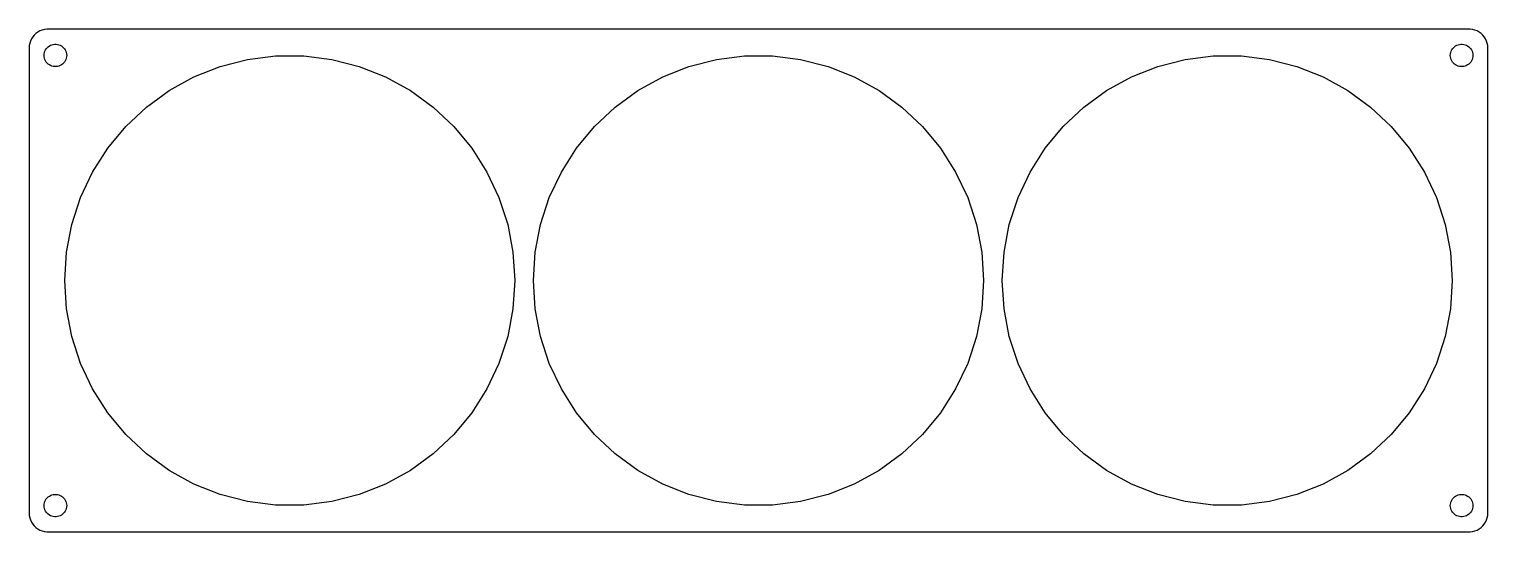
# Model space of a CAD drawing. Header units: metres. Extents: x -194 to 194, y -67 to 67.
import ezdxf

# ---------------------------------------------------------------- set-up
doc = ezdxf.new("R2010")
doc.units = ezdxf.units.M

msp = doc.modelspace()

# ---------------------------------------------------------------- linework, layer by layer
for p, q in [((-192.179, 66.2216), (-192.687, 65.8526)), ((-191.629, 66.5241), (-192.179, 66.2216)), ((-191.045, 66.7553), (-191.629, 66.5241)), ((-190.437, 66.9114), (-191.045, 66.7553)), ((-189.814, 66.9901), (-190.437, 66.9114)), ((189.814, 66.9901), (-189.814, 66.9901)), ((190.437, 66.9114), (189.814, 66.9901)), ((191.045, 66.7553), (190.437, 66.9114)), ((191.629, 66.5241), (191.045, 66.7553)), ((192.179, 66.2216), (191.629, 66.5241)), ((192.687, 65.8526), (192.179, 66.2216)), ((-194.461, 62.6267), (-194.5, 62)), ((-194.343, 63.2434), (-194.461, 62.6267)), ((-194.149, 63.8406), (-194.343, 63.2434)), ((-193.882, 64.4088), (-194.149, 63.8406)), ((-193.545, 64.9389), (-193.882, 64.4088)), ((-193.145, 65.4227), (-193.545, 64.9389)), ((-192.687, 65.8526), (-193.145, 65.4227)), ((-189.687, 62.0536), (-189.412, 62.3115)), ((-189.412, 62.3115), (-189.107, 62.533)), ((-189.107, 62.533), (-188.777, 62.7145)), ((-188.777, 62.7145), (-188.427, 62.8532)), ((-188.427, 62.8532), (-188.062, 62.9469)), ((-188.062, 62.9469), (-187.688, 62.9941)), ((-187.688, 62.9941), (-187.312, 62.9941)), ((-187.312, 62.9941), (-186.938, 62.9469)), ((-186.938, 62.9469), (-186.573, 62.8532)), ((-186.573, 62.8532), (-186.223, 62.7145)), ((-186.223, 62.7145), (-185.893, 62.533)), ((-185.893, 62.533), (-185.588, 62.3115)), ((-185.588, 62.3115), (-185.313, 62.0536)), ((185.313, 62.0536), (185.588, 62.3115)), ((185.588, 62.3115), (185.893, 62.533)), ((185.893, 62.533), (186.223, 62.7145)), ((186.223, 62.7145), (186.573, 62.8532)), ((186.573, 62.8532), (186.938, 62.9469)), ((186.938, 62.9469), (187.312, 62.9941)), ((187.312, 62.9941), (187.688, 62.9941)), ((187.688, 62.9941), (188.062, 62.9469)), ((188.062, 62.9469), (188.427, 62.8532)), ((188.427, 62.8532), (188.777, 62.7145)), ((188.777, 62.7145), (189.107, 62.533)), ((189.107, 62.533), (189.412, 62.3115)), ((189.412, 62.3115), (189.687, 62.0536)), ((193.145, 65.4227), (192.687, 65.8526)), ((193.545, 64.9389), (193.145, 65.4227)), ((193.882, 64.4088), (193.545, 64.9389)), ((194.149, 63.8406), (193.882, 64.4088)), ((194.343, 63.2434), (194.149, 63.8406)), ((194.461, 62.6267), (194.343, 63.2434)), ((194.5, 62), (194.461, 62.6267)), ((-194.5, 62), (-194.5, -62)), ((-190.5, 60), (-190.476, 60.376)), ((-190.476, 59.624), (-190.5, 60)), ((-190.476, 60.376), (-190.406, 60.7461)), ((-190.406, 59.2539), (-190.476, 59.624)), ((-190.406, 60.7461), (-190.289, 61.1044)), ((-190.289, 58.8956), (-190.406, 59.2539)), ((-190.289, 61.1044), (-190.129, 61.4453)), ((-190.129, 58.5547), (-190.289, 58.8956)), ((-190.129, 61.4453), (-189.927, 61.7634)), ((-189.927, 58.2366), (-190.129, 58.5547)), ((-189.927, 61.7634), (-189.687, 62.0536)), ((-185.313, 62.0536), (-185.073, 61.7634)), ((-185.073, 61.7634), (-184.871, 61.4453)), ((-184.871, 58.5547), (-185.073, 58.2366)), ((-184.871, 61.4453), (-184.711, 61.1044)), ((-184.711, 58.8956), (-184.871, 58.5547)), ((-184.711, 61.1044), (-184.594, 60.7461)), ((-184.594, 59.2539), (-184.711, 58.8956)), ((-184.594, 60.7461), (-184.524, 60.376)), ((-184.524, 59.624), (-184.594, 59.2539)), ((-184.524, 60.376), (-184.5, 60)), ((-184.5, 60), (-184.524, 59.624)), ((-143.541, 57.0634), (-136.243, 58.9372)), ((-136.243, 58.9372), (-128.767, 59.8816)), ((-128.767, 59.8816), (-121.233, 59.8816)), ((-121.233, 59.8816), (-113.757, 58.9372)), ((-113.757, 58.9372), (-106.459, 57.0634)), ((-18.541, 57.0634), (-11.2429, 58.9372)), ((-11.2429, 58.9372), (-3.7674, 59.8816)), ((-3.7674, 59.8816), (3.7674, 59.8816)), ((3.7674, 59.8816), (11.2429, 58.9372)), ((11.2429, 58.9372), (18.541, 57.0634)), ((106.459, 57.0634), (113.757, 58.9372)), ((113.757, 58.9372), (121.233, 59.8816)), ((121.233, 59.8816), (128.767, 59.8816)), ((128.767, 59.8816), (136.243, 58.9372)), ((136.243, 58.9372), (143.541, 57.0634)), ((184.5, 60), (184.524, 60.376)), ((184.524, 59.624), (184.5, 60)), ((184.524, 60.376), (184.594, 60.7461)), ((184.594, 59.2539), (184.524, 59.624)), ((184.594, 60.7461), (184.711, 61.1044)), ((184.711, 58.8956), (184.594, 59.2539)), ((184.711, 61.1044), (184.871, 61.4453)), ((184.871, 58.5547), (184.711, 58.8956)), ((184.871, 61.4453), (185.073, 61.7634)), ((185.073, 58.2366), (184.871, 58.5547)), ((185.073, 61.7634), (185.313, 62.0536)), ((189.687, 62.0536), (189.927, 61.7634)), ((189.927, 61.7634), (190.129, 61.4453)), ((190.129, 58.5547), (189.927, 58.2366)), ((190.129, 61.4453), (190.289, 61.1044)), ((190.289, 58.8956), (190.129, 58.5547)), ((190.289, 61.1044), (190.406, 60.7461)), ((190.406, 59.2539), (190.289, 58.8956)), ((190.406, 60.7461), (190.476, 60.376)), ((190.476, 59.624), (190.406, 59.2539)), ((190.476, 60.376), (190.5, 60)), ((190.5, 60), (190.476, 59.624)), ((194.5, -62), (194.5, 62)), ((-189.687, 57.9464), (-189.927, 58.2366)), ((-189.412, 57.6885), (-189.687, 57.9464)), ((-189.107, 57.467), (-189.412, 57.6885)), ((-188.777, 57.2855), (-189.107, 57.467)), ((-188.427, 57.1468), (-188.777, 57.2855)), ((-188.062, 57.0531), (-188.427, 57.1468)), ((-187.688, 57.0059), (-188.062, 57.0531)), ((-187.312, 57.0059), (-187.688, 57.0059)), ((-186.938, 57.0531), (-187.312, 57.0059)), ((-186.573, 57.1468), (-186.938, 57.0531)), ((-186.223, 57.2855), (-186.573, 57.1468)), ((-185.893, 57.467), (-186.223, 57.2855)), ((-185.588, 57.6885), (-185.893, 57.467)), ((-185.313, 57.9464), (-185.588, 57.6885)), ((-185.073, 58.2366), (-185.313, 57.9464)), ((-150.547, 54.2896), (-143.541, 57.0634)), ((-106.459, 57.0634), (-99.4532, 54.2896)), ((-25.5468, 54.2896), (-18.541, 57.0634)), ((18.541, 57.0634), (25.5468, 54.2896)), ((99.4532, 54.2896), (106.459, 57.0634)), ((143.541, 57.0634), (150.547, 54.2896)), ((185.313, 57.9464), (185.073, 58.2366)), ((185.588, 57.6885), (185.313, 57.9464)), ((185.893, 57.467), (185.588, 57.6885)), ((186.223, 57.2855), (185.893, 57.467)), ((186.573, 57.1468), (186.223, 57.2855)), ((186.938, 57.0531), (186.573, 57.1468)), ((187.312, 57.0059), (186.938, 57.0531)), ((187.688, 57.0059), (187.312, 57.0059)), ((188.062, 57.0531), (187.688, 57.0059)), ((188.427, 57.1468), (188.062, 57.0531)), ((188.777, 57.2855), (188.427, 57.1468)), ((189.107, 57.467), (188.777, 57.2855)), ((189.412, 57.6885), (189.107, 57.467)), ((189.687, 57.9464), (189.412, 57.6885)), ((189.927, 58.2366), (189.687, 57.9464)), ((-163.245, 46.2308), (-157.15, 50.6597)), ((-157.15, 50.6597), (-150.547, 54.2896)), ((-99.4532, 54.2896), (-92.8504, 50.6597)), ((-92.8504, 50.6597), (-86.7546, 46.2308)), ((-38.2454, 46.2308), (-32.1496, 50.6597)), ((-32.1496, 50.6597), (-25.5468, 54.2896)), ((25.5468, 54.2896), (32.1496, 50.6597)), ((32.1496, 50.6597), (38.2454, 46.2308)), ((86.7546, 46.2308), (92.8504, 50.6597)), ((92.8504, 50.6597), (99.4532, 54.2896)), ((150.547, 54.2896), (157.15, 50.6597)), ((157.15, 50.6597), (163.245, 46.2308)), ((-168.738, 41.0728), (-163.245, 46.2308)), ((-86.7546, 46.2308), (-81.2619, 41.0728)), ((-43.7381, 41.0728), (-38.2454, 46.2308)), ((38.2454, 46.2308), (43.7381, 41.0728)), ((81.2619, 41.0728), (86.7546, 46.2308)), ((163.245, 46.2308), (168.738, 41.0728)), ((-173.541, 35.2671), (-168.738, 41.0728)), ((-81.2619, 41.0728), (-76.459, 35.2671)), ((-48.541, 35.2671), (-43.7381, 41.0728)), ((43.7381, 41.0728), (48.541, 35.2671)), ((76.459, 35.2671), (81.2619, 41.0728)), ((168.738, 41.0728), (173.541, 35.2671)), ((-177.578, 28.9052), (-173.541, 35.2671)), ((-76.459, 35.2671), (-72.4216, 28.9052)), ((-52.5784, 28.9052), (-48.541, 35.2671)), ((48.541, 35.2671), (52.5784, 28.9052)), ((72.4216, 28.9052), (76.459, 35.2671)), ((173.541, 35.2671), (177.578, 28.9052)), ((-180.787, 22.0875), (-177.578, 28.9052)), ((-72.4216, 28.9052), (-69.2134, 22.0875)), ((-55.7866, 22.0875), (-52.5784, 28.9052)), ((52.5784, 28.9052), (55.7866, 22.0875)), ((69.2134, 22.0875), (72.4216, 28.9052)), ((177.578, 28.9052), (180.787, 22.0875)), ((-183.115, 14.9214), (-180.787, 22.0875)), ((-69.2134, 22.0875), (-66.885, 14.9214)), ((-58.115, 14.9214), (-55.7866, 22.0875)), ((55.7866, 22.0875), (58.115, 14.9214)), ((66.885, 14.9214), (69.2134, 22.0875)), ((180.787, 22.0875), (183.115, 14.9214)), ((-184.527, 7.52), (-183.115, 14.9214)), ((-66.885, 14.9214), (-65.4731, 7.52)), ((-59.5269, 7.52), (-58.115, 14.9214)), ((58.115, 14.9214), (59.5269, 7.52)), ((65.4731, 7.52), (66.885, 14.9214)), ((183.115, 14.9214), (184.527, 7.52)), ((-185, 0), (-184.527, 7.52)), ((-65.4731, 7.52), (-65, 0)), ((-60, 0), (-59.5269, 7.52)), ((59.5269, 7.52), (60, 0)), ((65, 0), (65.4731, 7.52)), ((184.527, 7.52), (185, 0)), ((-184.527, -7.52), (-185, 0)), ((-65, 0), (-65.4731, -7.52)), ((-59.5269, -7.52), (-60, 0)), ((60, 0), (59.5269, -7.52)), ((65.4731, -7.52), (65, 0)), ((185, 0), (184.527, -7.52)), ((-183.115, -14.9214), (-184.527, -7.52)), ((-65.4731, -7.52), (-66.885, -14.9214)), ((-58.115, -14.9214), (-59.5269, -7.52)), ((59.5269, -7.52), (58.115, -14.9214)), ((66.885, -14.9214), (65.4731, -7.52)), ((184.527, -7.52), (183.115, -14.9214)), ((-180.787, -22.0875), (-183.115, -14.9214)), ((-66.885, -14.9214), (-69.2134, -22.0875)), ((-55.7866, -22.0875), (-58.115, -14.9214)), ((58.115, -14.9214), (55.7866, -22.0875)), ((69.2134, -22.0875), (66.885, -14.9214)), ((183.115, -14.9214), (180.787, -22.0875)), ((-177.578, -28.9052), (-180.787, -22.0875)), ((-69.2134, -22.0875), (-72.4216, -28.9052)), ((-52.5784, -28.9052), (-55.7866, -22.0875)), ((55.7866, -22.0875), (52.5784, -28.9052)), ((72.4216, -28.9052), (69.2134, -22.0875)), ((180.787, -22.0875), (177.578, -28.9052)), ((-173.541, -35.2671), (-177.578, -28.9052)), ((-72.4216, -28.9052), (-76.459, -35.2671)), ((-48.541, -35.2671), (-52.5784, -28.9052)), ((52.5784, -28.9052), (48.541, -35.2671)), ((76.459, -35.2671), (72.4216, -28.9052)), ((177.578, -28.9052), (173.541, -35.2671)), ((-168.738, -41.0728), (-173.541, -35.2671)), ((-76.459, -35.2671), (-81.2619, -41.0728)), ((-43.7381, -41.0728), (-48.541, -35.2671)), ((48.541, -35.2671), (43.7381, -41.0728)), ((81.2619, -41.0728), (76.459, -35.2671)), ((173.541, -35.2671), (168.738, -41.0728)), ((-163.245, -46.2308), (-168.738, -41.0728)), ((-81.2619, -41.0728), (-86.7546, -46.2308)), ((-38.2454, -46.2308), (-43.7381, -41.0728)), ((43.7381, -41.0728), (38.2454, -46.2308)), ((86.7546, -46.2308), (81.2619, -41.0728)), ((168.738, -41.0728), (163.245, -46.2308)), ((-157.15, -50.6597), (-163.245, -46.2308)), ((-86.7546, -46.2308), (-92.8504, -50.6597)), ((-32.1496, -50.6597), (-38.2454, -46.2308)), ((38.2454, -46.2308), (32.1496, -50.6597)), ((92.8504, -50.6597), (86.7546, -46.2308)), ((163.245, -46.2308), (157.15, -50.6597)), ((-150.547, -54.2896), (-157.15, -50.6597)), ((-143.541, -57.0634), (-150.547, -54.2896)), ((-99.4532, -54.2896), (-106.459, -57.0634)), ((-92.8504, -50.6597), (-99.4532, -54.2896)), ((-25.5468, -54.2896), (-32.1496, -50.6597)), ((-18.541, -57.0634), (-25.5468, -54.2896)), ((25.5468, -54.2896), (18.541, -57.0634)), ((32.1496, -50.6597), (25.5468, -54.2896)), ((99.4532, -54.2896), (92.8504, -50.6597)), ((106.459, -57.0634), (99.4532, -54.2896)), ((150.547, -54.2896), (143.541, -57.0634)), ((157.15, -50.6597), (150.547, -54.2896)), ((-190.129, -58.5547), (-189.927, -58.2366)), ((-189.927, -58.2366), (-189.687, -57.9464)), ((-189.687, -57.9464), (-189.412, -57.6885)), ((-189.412, -57.6885), (-189.107, -57.467)), ((-189.107, -57.467), (-188.777, -57.2855)), ((-188.777, -57.2855), (-188.427, -57.1468)), ((-188.427, -57.1468), (-188.062, -57.0531)), ((-188.062, -57.0531), (-187.688, -57.0059)), ((-187.688, -57.0059), (-187.312, -57.0059)), ((-187.312, -57.0059), (-186.938, -57.0531)), ((-186.938, -57.0531), (-186.573, -57.1468)), ((-186.573, -57.1468), (-186.223, -57.2855)), ((-186.223, -57.2855), (-185.893, -57.467)), ((-185.893, -57.467), (-185.588, -57.6885)), ((-185.588, -57.6885), (-185.313, -57.9464)), ((-185.313, -57.9464), (-185.073, -58.2366)), ((-185.073, -58.2366), (-184.871, -58.5547)), ((-136.243, -58.9372), (-143.541, -57.0634)), ((-106.459, -57.0634), (-113.757, -58.9372)), ((-11.2429, -58.9372), (-18.541, -57.0634)), ((18.541, -57.0634), (11.2429, -58.9372)), ((113.757, -58.9372), (106.459, -57.0634)), ((143.541, -57.0634), (136.243, -58.9372)), ((184.871, -58.5547), (185.073, -58.2366)), ((185.073, -58.2366), (185.313, -57.9464)), ((185.313, -57.9464), (185.588, -57.6885)), ((185.588, -57.6885), (185.893, -57.467)), ((185.893, -57.467), (186.223, -57.2855)), ((186.223, -57.2855), (186.573, -57.1468)), ((186.573, -57.1468), (186.938, -57.0531)), ((186.938, -57.0531), (187.312, -57.0059)), ((187.312, -57.0059), (187.688, -57.0059)), ((187.688, -57.0059), (188.062, -57.0531)), ((188.062, -57.0531), (188.427, -57.1468)), ((188.427, -57.1468), (188.777, -57.2855)), ((188.777, -57.2855), (189.107, -57.467)), ((189.107, -57.467), (189.412, -57.6885)), ((189.412, -57.6885), (189.687, -57.9464)), ((189.687, -57.9464), (189.927, -58.2366)), ((189.927, -58.2366), (190.129, -58.5547)), ((-194.5, -62), (-194.461, -62.6267)), ((-190.5, -60), (-190.476, -59.624)), ((-190.476, -60.376), (-190.5, -60)), ((-190.476, -59.624), (-190.406, -59.2539)), ((-190.406, -60.7461), (-190.476, -60.376)), ((-190.406, -59.2539), (-190.289, -58.8956)), ((-190.289, -61.1044), (-190.406, -60.7461)), ((-190.289, -58.8956), (-190.129, -58.5547)), ((-190.129, -61.4453), (-190.289, -61.1044)), ((-189.927, -61.7634), (-190.129, -61.4453)), ((-189.687, -62.0536), (-189.927, -61.7634)), ((-189.412, -62.3115), (-189.687, -62.0536)), ((-185.313, -62.0536), (-185.588, -62.3115)), ((-185.073, -61.7634), (-185.313, -62.0536)), ((-184.871, -61.4453), (-185.073, -61.7634)), ((-184.871, -58.5547), (-184.711, -58.8956)), ((-184.711, -61.1044), (-184.871, -61.4453)), ((-184.711, -58.8956), (-184.594, -59.2539)), ((-184.594, -60.7461), (-184.711, -61.1044)), ((-184.594, -59.2539), (-184.524, -59.624)), ((-184.524, -60.376), (-184.594, -60.7461)), ((-184.524, -59.624), (-184.5, -60)), ((-184.5, -60), (-184.524, -60.376)), ((-128.767, -59.8816), (-136.243, -58.9372)), ((-121.233, -59.8816), (-128.767, -59.8816)), ((-113.757, -58.9372), (-121.233, -59.8816)), ((-3.7674, -59.8816), (-11.2429, -58.9372)), ((3.7674, -59.8816), (-3.7674, -59.8816)), ((11.2429, -58.9372), (3.7674, -59.8816)), ((121.233, -59.8816), (113.757, -58.9372)), ((128.767, -59.8816), (121.233, -59.8816)), ((136.243, -58.9372), (128.767, -59.8816)), ((184.5, -60), (184.524, -59.624)), ((184.524, -60.376), (184.5, -60)), ((184.524, -59.624), (184.594, -59.2539)), ((184.594, -60.7461), (184.524, -60.376)), ((184.594, -59.2539), (184.711, -58.8956)), ((184.711, -61.1044), (184.594, -60.7461)), ((184.711, -58.8956), (184.871, -58.5547)), ((184.871, -61.4453), (184.711, -61.1044)), ((185.073, -61.7634), (184.871, -61.4453)), ((185.313, -62.0536), (185.073, -61.7634)), ((185.588, -62.3115), (185.313, -62.0536)), ((189.687, -62.0536), (189.412, -62.3115)), ((189.927, -61.7634), (189.687, -62.0536)), ((190.129, -61.4453), (189.927, -61.7634)), ((190.129, -58.5547), (190.289, -58.8956)), ((190.289, -61.1044), (190.129, -61.4453)), ((190.289, -58.8956), (190.406, -59.2539)), ((190.406, -60.7461), (190.289, -61.1044)), ((190.406, -59.2539), (190.476, -59.624)), ((190.476, -60.376), (190.406, -60.7461)), ((190.476, -59.624), (190.5, -60)), ((190.5, -60), (190.476, -60.376)), ((194.461, -62.6267), (194.5, -62)), ((-194.461, -62.6267), (-194.343, -63.2434)), ((-194.343, -63.2434), (-194.149, -63.8406)), ((-194.149, -63.8406), (-193.882, -64.4088)), ((-193.882, -64.4088), (-193.545, -64.9389)), ((-193.545, -64.9389), (-193.145, -65.4227)), ((-193.145, -65.4227), (-192.687, -65.8526)), ((-192.687, -65.8526), (-192.179, -66.2216)), ((-189.107, -62.533), (-189.412, -62.3115)), ((-188.777, -62.7145), (-189.107, -62.533)), ((-188.427, -62.8532), (-188.777, -62.7145)), ((-188.062, -62.9469), (-188.427, -62.8532)), ((-187.688, -62.9941), (-188.062, -62.9469)), ((-187.312, -62.9941), (-187.688, -62.9941)), ((-186.938, -62.9469), (-187.312, -62.9941)), ((-186.573, -62.8532), (-186.938, -62.9469)), ((-186.223, -62.7145), (-186.573, -62.8532)), ((-185.893, -62.533), (-186.223, -62.7145)), ((-185.588, -62.3115), (-185.893, -62.533)), ((185.893, -62.533), (185.588, -62.3115)), ((186.223, -62.7145), (185.893, -62.533)), ((186.573, -62.8532), (186.223, -62.7145)), ((186.938, -62.9469), (186.573, -62.8532)), ((187.312, -62.9941), (186.938, -62.9469)), ((187.688, -62.9941), (187.312, -62.9941)), ((188.062, -62.9469), (187.688, -62.9941)), ((188.427, -62.8532), (188.062, -62.9469)), ((188.777, -62.7145), (188.427, -62.8532)), ((189.107, -62.533), (188.777, -62.7145)), ((189.412, -62.3115), (189.107, -62.533)), ((192.179, -66.2216), (192.687, -65.8526)), ((192.687, -65.8526), (193.145, -65.4227)), ((193.145, -65.4227), (193.545, -64.9389)), ((193.545, -64.9389), (193.882, -64.4088)), ((193.882, -64.4088), (194.149, -63.8406)), ((194.149, -63.8406), (194.343, -63.2434)), ((194.343, -63.2434), (194.461, -62.6267)), ((-192.179, -66.2216), (-191.629, -66.5241)), ((-191.629, -66.5241), (-191.045, -66.7553)), ((-191.045, -66.7553), (-190.437, -66.9114)), ((-190.437, -66.9114), (-189.814, -66.9901)), ((-189.814, -66.9901), (189.814, -66.9901)), ((189.814, -66.9901), (190.437, -66.9114)), ((190.437, -66.9114), (191.045, -66.7553)), ((191.045, -66.7553), (191.629, -66.5241)), ((191.629, -66.5241), (192.179, -66.2216))]:
    msp.add_line(p, q)

doc.saveas('drawing.dxf')
